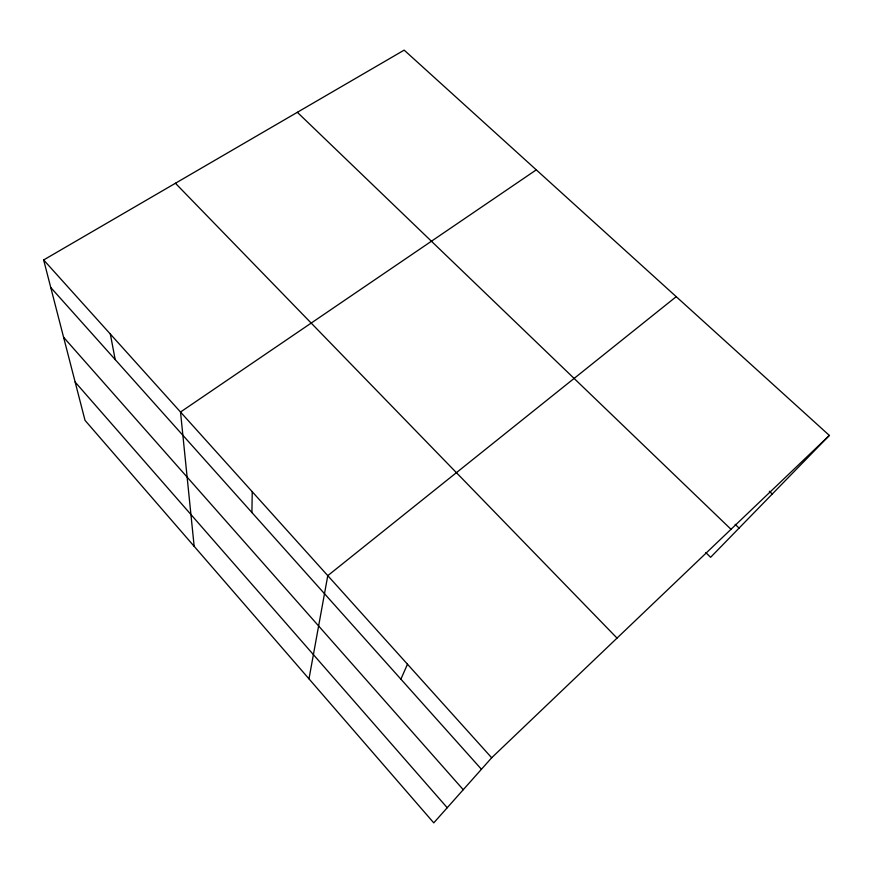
<?xml version="1.0" encoding="UTF-8"?>
<svg xmlns="http://www.w3.org/2000/svg" width="873" height="873" viewBox="0 0 873 873"><rect width="100%" height="100%" fill="white"/><g stroke="black" fill="none" stroke-linecap="round" stroke-linejoin="round"><path stroke-width="1.31" d="M251.915 512.527L252.232 491.717M308.987 678.856L327.779 575.656L676.226 296.667M400.893 679.172L407.473 664.211M829.35 435.431L491.674 757.764L433.761 822.868L85.03 420.371L43.65 259.958L404.166 50.132L829.35 435.431L710.611 557.301L705.81 552.609M536.284 169.853L180.515 412.034L194.155 546.323M769.32 491.248L772.267 494.02M735.153 524.335L739.071 528.089M297.344 112.301L731.017 529.3M175.429 183.254L617.036 638.098M43.65 259.958L491.674 757.764M50.754 287.501L481.438 769.266M63.598 337.273L463.257 789.705M75.154 382.068L447.227 807.732M110.336 334.064L115.192 359.589"/></g></svg>
